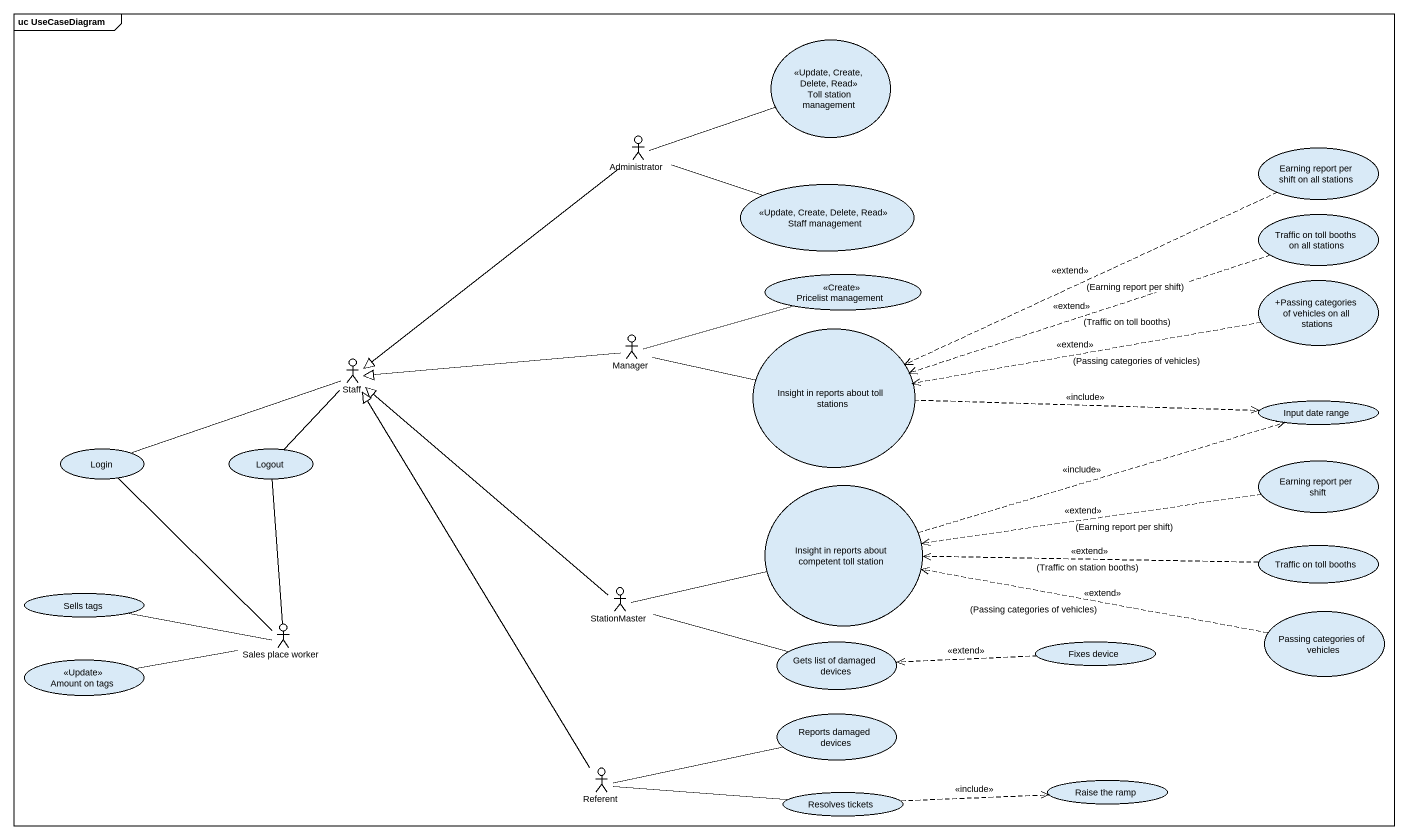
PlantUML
@startuml
mainframe uc UseCaseDiagram
usecase "Toll station management" as Toll_station_management <<Update, Create, Delete, Read>>
actor Administrator
usecase "Earning report per shift on all stations" as Earning_report_per_shift_on
usecase "Staff management" as Staff_management <<Update, Create, Delete, Read>>
usecase "Traffic on toll booths on all stations" as Traffic_on_toll_booths_on
usecase "Pricelist management" as Pricelist_management <<Create>>
usecase "+Passing categories of vehicles on all stations" as Passing_categories_of
actor Manager
usecase "Insight in reports about toll stations" as Insight_in_reports_about
actor Staff
usecase "Input date range" as Input_date_range
usecase Login
usecase Logout
usecase "Earning report per shift" as Earning_report_per_shift
usecase "Insight in reports about competent toll station" as Insight_in_reports_about_2
usecase "Traffic on toll booths" as Traffic_on_toll_booths
usecase "Sells tags" as Sells_tags
actor StationMaster
usecase "Passing categories of vehicles" as Passing_categories_of_2
usecase "Amount on tags" as Amount_on_tags <<Update>>
actor "Sales place worker" as Sales_place_worker
usecase "Gets list of damaged devices" as Gets_list_of_damaged_devices
usecase "Fixes device" as Fixes_device
usecase "Reports damaged devices" as Reports_damaged_devices
actor Referent
usecase "Resolves tickets" as Resolves_tickets
usecase "Raise the ramp" as Raise_the_ramp
Toll_station_management -left- Administrator
Administrator --|> Staff
Earning_report_per_shift_on .left.> Insight_in_reports_about : <<extend>>\n(Earning report per shift)
Staff_management -left- Administrator
Traffic_on_toll_booths_on .left.> Insight_in_reports_about : <<extend>>\n(Traffic on toll booths)
Pricelist_management -left- Manager
Passing_categories_of .left.> Insight_in_reports_about : <<extend>>\n(Passing categories of vehicles)
Manager -left-|> Staff
Insight_in_reports_about -left- Manager
Insight_in_reports_about .right.> Input_date_range : <<include>>
Login -right- Staff
Login -- Sales_place_worker
Logout -up- Staff
Logout -- Sales_place_worker
Earning_report_per_shift .left.> Insight_in_reports_about_2 : <<extend>>\n(Earning report per shift)
Insight_in_reports_about_2 .right.> Input_date_range : <<include>>
Insight_in_reports_about_2 -left- StationMaster
Traffic_on_toll_booths .left.> Insight_in_reports_about_2 : <<extend>>\n(Traffic on station booths)
Sells_tags -right- Sales_place_worker
StationMaster -up-|> Staff
Passing_categories_of_2 .left.> Insight_in_reports_about_2 : <<extend>>\n(Passing categories of vehicles)
Amount_on_tags -right- Sales_place_worker
Gets_list_of_damaged_devices -left- StationMaster
Fixes_device .left.> Gets_list_of_damaged_devices : <<extend>>
Reports_damaged_devices -left- Referent
Referent -up-|> Staff
Resolves_tickets -left- Referent
Resolves_tickets .right.> Raise_the_ramp : <<include>>
@enduml
